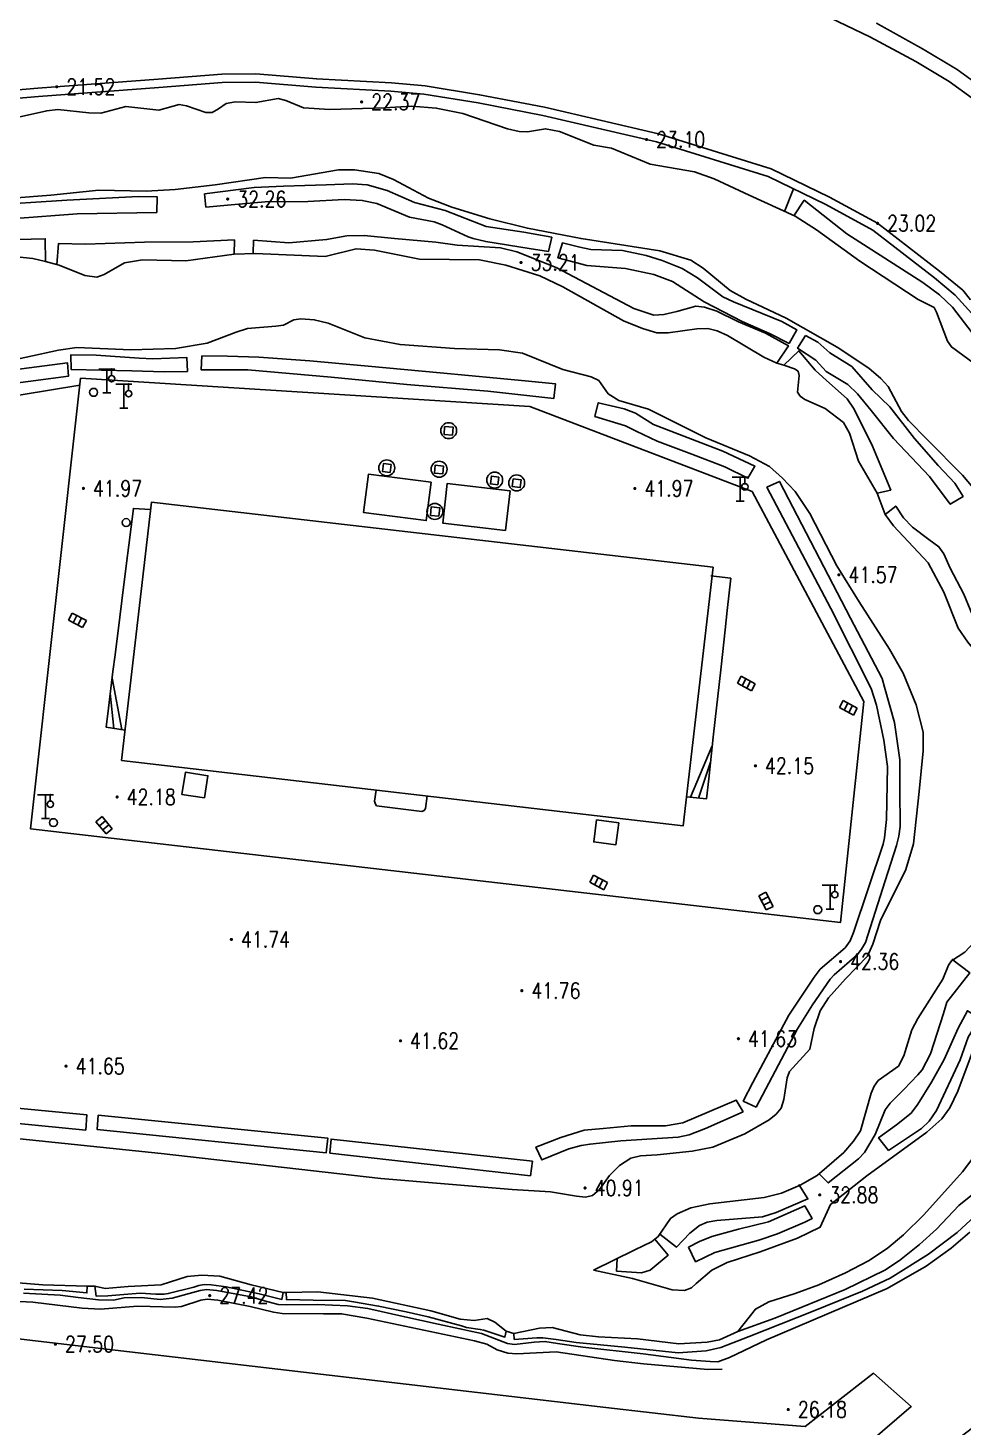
# Model space of a CAD drawing. Extents: x 404846 to 408477, y 3390929 to 3392894.
# Drawn here: x 406260.6 to 406319.4, y 3392261.2 to 3392349 of the extents above; entities that cross this region are included whole.
import ezdxf
from ezdxf.enums import TextEntityAlignment as Align

# ---------------------------------------------------------------- set-up
doc = ezdxf.new("R2010")
doc.units = 0
doc.header["$LTSCALE"] = 0.5
doc.header["$PDSIZE"] = 0.2
doc.layers.get('0').update_dxf_attribs({"linetype": 'CONTINUOUS'})
doc.layers.add('ASSIST', color=7, linetype='CONTINUOUS', plot=False)
for name, color, linetype in [('DLSS', 4, 'CONTINUOUS'), ('DMTZ', 3, 'CONTINUOUS'), ('FZTZ', 7, 'CONTINUOUS'), ('GCD', 1, 'CONTINUOUS'), ('GXYZ', 2, 'CONTINUOUS'), ('JMD', 6, 'CONTINUOUS'), ('SXSS', 5, 'CONTINUOUS'), ('ZBTZ', 3, 'CONTINUOUS')]:
    doc.layers.add(name, color=color, linetype=linetype)
doc.styles.add('HZ', font='rs.shx', dxfattribs={"width": 0.8, "bigfont": 'hztxt.shx'})
doc.linetypes.add('10411', pattern='A,2,[150,AAA.SHX,S=1,R=0,X=0,Y=1],2,[151,AAA.SHX,S=1,R=0,X=0,Y=3],1e-11', length=4)
doc.linetypes.add('10422', pattern='A,0.75,[150,AAA.SHX,S=0.5,R=0,X=0,Y=0.5],1.5,[177,AAA.SHX,S=1,R=0,X=0,Y=0.4],0.75', length=3)
doc.linetypes.add('1161', pattern='A,0,[149,AAA.SHX,S=0.15,R=0,X=0,Y=0],-1.6', length=1.6)
doc.linetypes.add('444', pattern='A,4.5,[145,AAA.SHX,S=1,R=0,X=0,Y=1],4.5,-0.5,[146,AAA.SHX,S=1,R=0,X=0,Y=0],-0.5', length=10)
doc.linetypes.add('732', pattern='A,9,-0.5,[162,AAA.SHX,S=1,R=0,X=0,Y=0],-0.5', length=10)

# ---------------------------------------------------------------- blocks, each defined once
blk = doc.blocks.new('gc063')
for p, q in [((-1, 3), (1, 3)), ((0, 0), (0, 3)), ((0.6, 3), (0.6, 2.2)), ((-0.5, 0), (0.5, 0))]:
    blk.add_line(p, q)
blk.add_circle((0.6, 1.8), 0.4)
blk.add_point((0.6, 3))
blk.add_point((0.6, 3))
blk = doc.blocks.new('GC200')
at = {"linetype": 'Continuous', "const_width": 0.2, "flags": 128}
blk.add_lwpolyline([(-0.1, 0, 1), (0.1, 0, 1)], format="xyb", close=True, dxfattribs=at)
blk = doc.blocks.new('gc170')
at = {"linetype": 'Continuous'}
blk.add_circle((0, 0), 0.5, dxfattribs=at)
blk = doc.blocks.new('gc188')
blk.add_circle((0, 0), 1)
blk = doc.blocks.new('gc041')
for p, q in [((-1, 0.5), (1, 0.5)), ((-1, -0.5), (-1, 0.5)), ((-0.33, 0.5), (-0.33, -0.5)), ((0.33, 0.5), (0.33, -0.5)), ((1, 0.5), (1, -0.5)), ((1, -0.5), (-1, -0.5))]:
    blk.add_line(p, q)

msp = doc.modelspace()

# ---------------------------------------------------------------- linework, layer by layer
at = {"layer": 'ASSIST', "linetype": 'Continuous', "flags": 128}
for points, elevation in [([(406266.738, 3392304.976), (406265.54, 3392305.158), (406265.689, 3392306.351), (406265.977, 3392308.64), (406266.11, 3392309.702), (406266.405, 3392312.056), (406266.533, 3392313.079), (406266.83, 3392315.444), (406266.971, 3392316.568), (406267.261, 3392318.884), (406268.341, 3392318.807)], 45.637), ([(406301.993, 3392300.787), (406303.239, 3392300.651), (406303.379, 3392301.919), (406303.666, 3392304.52), (406303.789, 3392305.634), (406304.031, 3392307.825), (406304.154, 3392308.936), (406304.41, 3392311.255), (406304.544, 3392312.466), (406304.769, 3392314.503), (406303.507, 3392314.645)], 45.633)]:
    msp.add_lwpolyline(points, dxfattribs=dict(at, elevation=elevation))
at = {"layer": 'DLSS', "linetype": 'Continuous', "const_width": 0.1, "elevation": 24.731, "flags": 128}
msp.add_lwpolyline([(406313.907, 3392349.329), (406316.833, 3392347.7), (406318.978, 3392346.418), (406321.919, 3392344.282)], dxfattribs=at)
at = {"layer": 'DMTZ', "linetype": '10411', "flags": 128}
for points, elevation in [([(406239.268, 3392338.084), (406241.404, 3392337.995), (406241.404, 3392337.995), (406244.455, 3392337.252), (406247.435, 3392337.196), (406249.7, 3392337.769), (406250.692, 3392337.848), (406253.265, 3392337.613), (406254.56, 3392337.711), (406257.47, 3392338.183), (406262.08, 3392338.532), (406265.082, 3392338.847), (406268.061, 3392338.782), (406269.89, 3392338.892), (406272.394, 3392339.189), (406275.561, 3392339.651), (406277.117, 3392339.59)], 31.334), ([(406277.117, 3392339.59), (406280.146, 3392340.131), (406281.147, 3392340.13), (406282.662, 3392339.894), (406283.587, 3392339.526), (406285.787, 3392338.337), (406287.262, 3392337.772), (406289.63, 3392337.041), (406291.999, 3392336.463), (406295.37, 3392335.808), (406300.306, 3392335.049), (406302.253, 3392334.457), (406303.027, 3392333.954), (406304.739, 3392332.556), (406305.722, 3392332.006), (406308.244, 3392330.826), (406311.437, 3392328.991), (406313.426, 3392327.676), (406314.197, 3392327.029), (406314.643, 3392326.525), (406315.478, 3392324.965), (406315.923, 3392324.399), (406317.126, 3392323.184)], 32.555), ([(406274.429, 3392330.177), (406276.201, 3392330.318), (406276.677, 3392330.369), (406277.323, 3392330.705), (406277.776, 3392330.766), (406278.617, 3392330.716), (406279.496, 3392330.493), (406281.782, 3392329.587), (406284, 3392329.163), (406287.414, 3392328.911), (406290.255, 3392328.83), (406291.695, 3392328.626), (406294.22, 3392327.588), (406296.003, 3392327.137), (406296.477, 3392326.911), (406297.072, 3392326.067), (406297.731, 3392325.655), (406299.603, 3392325.108), (406303.202, 3392323.3), (406305.937, 3392322.179), (406307.189, 3392321.512), (406308.023, 3392320.783), (406308.808, 3392319.946), (406309.731, 3392318.558), (406311.422, 3392315.289), (406312.827, 3392313.029), (406314.742, 3392310.046), (406315.6, 3392308.546), (406316.404, 3392306.554), (406316.845, 3392304.842), (406316.856, 3392303.676), (406316.59, 3392301.124), (406316.244, 3392297.832), (406315.751, 3392296.23)], 41.095), ([(406201.139, 3392325.854), (406201.645, 3392326.315), (406203.01, 3392326.933), (406204.147, 3392327.039), (406204.578, 3392327.37), (406205.492, 3392328.393), (406206.539, 3392329.248), (406207.49, 3392329.738), (406208.022, 3392329.774), (406208.634, 3392329.637), (406210.069, 3392329.007), (406212.009, 3392328.525), (406215.766, 3392327.97), (406217.97, 3392327.444), (406219.344, 3392326.862), (406219.819, 3392326.79), (406220.058, 3392326.868), (406220.31, 3392327.115), (406220.882, 3392327.787), (406221.67, 3392328.471), (406222.238, 3392328.878), (406222.491, 3392328.958), (406222.956, 3392328.827), (406225.487, 3392328.618), (406228.413, 3392328.11), (406232.588, 3392327.334), (406234.391, 3392326.818), (406236.368, 3392326.519), (406238.088, 3392326.041), (406238.908, 3392325.902), (406240.296, 3392325.891), (406241.215, 3392326.088), (406242.641, 3392326.542), (406243.918, 3392327.001), (406244.518, 3392327.117), (406246.485, 3392326.747), (406248.422, 3392326.657), (406249.602, 3392326.817), (406251.631, 3392327.233), (406254.086, 3392327.768), (406259.289, 3392328.104), (406262.565, 3392328.818), (406263.716, 3392328.981), (406267.087, 3392328.831), (406269.911, 3392328.912), (406271.883, 3392329.241), (406273.719, 3392329.929), (406274.429, 3392330.177)], 38.568), ([(406317.126, 3392323.184), (406319.323, 3392320.972), (406320.227, 3392319.894), (406321.232, 3392318.27), (406322.17, 3392316.516), (406323.141, 3392314.172), (406324.285, 3392310.933), (406325.637, 3392306.768), (406326.124, 3392305.593), (406326.022, 3392304.762), (406325.337, 3392302.718), (406325.311, 3392301.888), (406325.516, 3392299.593), (406325.368, 3392298.651), (406324.431, 3392297.197), (406323.823, 3392295.704), (406322.888, 3392292.229), (406322.129, 3392290.154), (406320.514, 3392286.296), (406319.032, 3392282.31), (406318.512, 3392281.273), (406318.023, 3392280.58), (406317.086, 3392279.756), (406313.312, 3392277.012), (406311.039, 3392275.212), (406310.381, 3392273.781), (406308.965, 3392273.089), (406306.605, 3392272.24), (406304.546, 3392271.576), (406303.571, 3392271.09), (406302.593, 3392270.257), (406302.299, 3392269.982), (406301.855, 3392269.823), (406301.087, 3392269.862), (406298.589, 3392270.573), (406296.143, 3392271.1)], 33.1), ([(406315.751, 3392296.23), (406314.166, 3392293.031), (406313.689, 3392291.535), (406313.342, 3392290.784), (406311.97, 3392289.365), (406310.896, 3392288.17), (406310.374, 3392287.36), (406310, 3392286.247), (406309.732, 3392284.95), (406308.452, 3392283.559), (406308.308, 3392283.165), (406308.094, 3392281.792), (406307.924, 3392281.249), (406307.624, 3392280.882), (406307.18, 3392280.516), (406305.658, 3392279.634), (406303.639, 3392278.805), (406302.347, 3392278.56), (406300.139, 3392278.333), (406299.106, 3392278.261), (406298.494, 3392278.126), (406297.789, 3392277.647), (406297.156, 3392277.029), (406296.532, 3392276.157), (406296.085, 3392275.779), (406295.642, 3392275.672), (406295.085, 3392275.724), (406293.44, 3392275.996), (406291.042, 3392276.159), (406282.787, 3392276.848), (406268.997, 3392278.405)], 41.204), ([(406268.997, 3392278.405), (406253.043, 3392280.054), (406219.354, 3392284.197)], 41.798)]:
    msp.add_lwpolyline(points, dxfattribs=dict(at, elevation=elevation))
at = {"layer": 'DMTZ', "linetype": '10422', "flags": 128}
for points, elevation in [([(406293.312, 3392334.998), (406292.101, 3392335.187), (406289.383, 3392335.626), (406288.588, 3392335.808), (406288.268, 3392335.925), (406286.649, 3392336.676), (406286.133, 3392336.863), (406284.601, 3392337.16), (406282.541, 3392338.016), (406281.629, 3392338.203), (406280.494, 3392338.27), (406278.206, 3392338.14), (406275.536, 3392338.117), (406273.398, 3392337.921), (406271.812, 3392337.787), (406271.731, 3392338.608), (406274.846, 3392339.006), (406276.679, 3392339.106), (406279.358, 3392339.187), (406281.009, 3392339.243), (406281.928, 3392339.172), (406283.185, 3392338.82), (406284.903, 3392338.069), (406286.827, 3392337.564), (406289.404, 3392336.571), (406291.763, 3392336.213), (406293.53, 3392335.895), (406293.312, 3392334.998)], 32.913), ([(406268.732, 3392337.447), (406263.73, 3392337.366), (406259.861, 3392337.073), (406257.963, 3392336.943), (406257.884, 3392337.888), (406263.087, 3392338.216), (406267.581, 3392338.458), (406268.743, 3392338.429), (406268.732, 3392337.447)], 31.865), ([(406308.441, 3392329.22), (406307.201, 3392329.862), (406305.482, 3392330.601), (406303.1, 3392331.845), (406301.112, 3392333.125), (406299.938, 3392333.56), (406298.147, 3392333.929), (406295.728, 3392334.126), (406293.916, 3392334.608), (406294.197, 3392335.541), (406295.294, 3392335.267), (406295.989, 3392335.115), (406297.963, 3392335.054), (406299.449, 3392334.739), (406300.461, 3392334.441), (406301.709, 3392333.925), (406302.686, 3392333.354), (406304.26, 3392332.15), (406304.945, 3392331.834), (406307.971, 3392330.6), (406308.916, 3392330.077), (406308.441, 3392329.22)], 33.532), ([(406309.449, 3392329.737), (406310.228, 3392329.301), (406310.985, 3392328.642), (406312.366, 3392327.779), (406313.653, 3392326.322), (406314.754, 3392325.255), (406316.311, 3392323.268), (406317.796, 3392321.566), (406318.836, 3392320.472), (406319.35, 3392319.632), (406318.55, 3392319.14), (406317.249, 3392320.893), (406314.985, 3392323.275), (406313.579, 3392325.016), (406312.72, 3392326.071), (406312.108, 3392326.663), (406310.757, 3392327.467), (406310.104, 3392328.19), (406308.961, 3392328.926), (406309.449, 3392329.737)], 33.532), ([(406270.648, 3392327.471), (406269.19, 3392327.455), (406267.152, 3392327.523), (406263.348, 3392327.598), (406263.332, 3392328.519), (406264.913, 3392328.497), (406267.618, 3392328.307), (406268.485, 3392328.255), (406270.603, 3392328.356), (406270.648, 3392327.471)], 42.122), ([(406271.55, 3392328.462), (406273.172, 3392328.438), (406275.14, 3392328.373), (406278.331, 3392328.148), (406282.004, 3392327.795), (406286.523, 3392327.379), (406291.867, 3392326.89), (406293.755, 3392326.704), (406293.663, 3392325.783), (406289.517, 3392326.241), (406284.424, 3392326.665), (406279.671, 3392327.108), (406274.436, 3392327.579), (406271.508, 3392327.576), (406271.55, 3392328.462)], 42.185), ([(406245.824, 3392325.81), (406252.418, 3392326.641), (406257.814, 3392327.326), (406263.11, 3392328.021), (406263.188, 3392327.186), (406256.983, 3392326.363), (406251.956, 3392325.701), (406245.931, 3392324.949), (406245.824, 3392325.81)], 42.441), ([(406296.233, 3392324.653), (406298.155, 3392324.07), (406298.823, 3392323.736), (406300.148, 3392323.105), (406302.328, 3392322.288), (406304.389, 3392321.497), (406305.846, 3392320.778), (406306.285, 3392321.524), (406304.263, 3392322.463), (406299.916, 3392324.141), (406298.795, 3392324.866), (406298.072, 3392325.138), (406296.441, 3392325.51), (406296.233, 3392324.653)], 42.109), ([(406306.359, 3392281.317), (406308.95, 3392286.231), (406309.896, 3392287.734), (406310.998, 3392289.355), (406311.251, 3392289.611), (406312.693, 3392290.874), (406312.965, 3392291.229), (406313.221, 3392291.653), (406314.454, 3392295.525), (406315.183, 3392297.724), (406315.324, 3392298.316), (406315.394, 3392298.932), (406315.383, 3392301.267), (406315.385, 3392303.116), (406315.045, 3392305.442), (406314.424, 3392307.665), (406314.263, 3392308.213), (406312.283, 3392312.002), (406307.823, 3392320.58), (406307.036, 3392320.211), (406311.053, 3392312.6), (406313.583, 3392307.578), (406313.921, 3392306.53), (406314.385, 3392304.346), (406314.613, 3392302.682), (406314.541, 3392299.371), (406314.412, 3392298.215), (406314.333, 3392297.811), (406312.481, 3392292.279), (406312.273, 3392291.761), (406311.947, 3392291.32), (406310.387, 3392289.978), (406310.011, 3392289.462), (406308.416, 3392287.089), (406306.153, 3392282.863), (406305.554, 3392281.703), (406306.359, 3392281.317)], 42.366), ([(406264.268, 3392279.872), (406259.813, 3392280.319), (406251.4, 3392281.313), (406241.98, 3392282.472), (406242.035, 3392283.337), (406253.21, 3392282.036), (406259.747, 3392281.283), (406264.344, 3392280.835), (406264.268, 3392279.872)], 42.094), ([(406305.543, 3392281.031), (406303.187, 3392279.972), (406302.161, 3392279.589), (406301.471, 3392279.435), (406297.858, 3392279.214), (406295.932, 3392279.004), (406295.378, 3392278.91), (406294.592, 3392278.709), (406292.91, 3392278.002), (406292.53, 3392278.804), (406294.092, 3392279.42), (406295.564, 3392279.881), (406296.76, 3392279.976), (406298.514, 3392280.137), (406300.677, 3392280.152), (406301.756, 3392280.336), (406305.11, 3392281.763), (406305.543, 3392281.031)], 42.157), ([(406265.045, 3392280.823), (406279.475, 3392279.367), (406279.367, 3392278.458), (406264.977, 3392279.924), (406265.045, 3392280.823)], 42.179), ([(406292.195, 3392277.011), (406279.601, 3392278.436), (406279.669, 3392279.315), (406292.317, 3392277.928), (406292.195, 3392277.011)], 42.146), ([(406302.105, 3392272.524), (406302.793, 3392272.896), (406303.578, 3392273.207), (406305.256, 3392273.665), (406307.139, 3392274.128), (406309.412, 3392275.119), (406309.869, 3392274.331), (406309.415, 3392274.101), (406307.71, 3392273.376), (406306.527, 3392272.962), (406303.776, 3392272.199), (406302.555, 3392271.623), (406302.105, 3392272.524)], 33.566)]:
    msp.add_lwpolyline(points, close=True, dxfattribs=dict(at, elevation=elevation))
for points, elevation in [([(406308.715, 3392338.926), (406308.137, 3392337.517)], 23.203), ([(406308.731, 3392337.244), (406309.38, 3392338.213), (406312.061, 3392336.116), (406316.835, 3392333.05), (406317.87, 3392332.274), (406318.679, 3392331.513), (406320.395, 3392329.271), (406322.499, 3392327.369), (406321.78, 3392326.689)], 23.717), ([(406274.775, 3392334.872), (406274.802, 3392335.706), (406277.009, 3392335.537), (406279.392, 3392335.748), (406280.668, 3392335.992), (406281.742, 3392336.002), (406283.656, 3392335.82), (406286.242, 3392335.583), (406287.594, 3392335.394), (406290.318, 3392335.222), (406291.329, 3392334.985), (406293.797, 3392333.987), (406298.69, 3392331.42), (406299.927, 3392330.997), (406300.565, 3392331.04), (406301.38, 3392331.234), (406302.582, 3392331.56), (406303.117, 3392331.514), (406303.888, 3392331.26), (406305.261, 3392330.58), (406306.949, 3392329.868), (406308.391, 3392329.077), (406307.663, 3392327.984)], 33.302), ([(406257.044, 3392335.749), (406258.177, 3392335.725), (406259.068, 3392335.725), (406261.718, 3392335.804), (406261.734, 3392334.377)], 32.099), ([(406262.458, 3392334.173), (406262.565, 3392335.506), (406264.247, 3392335.461), (406267.961, 3392335.592), (406271.002, 3392335.602), (406273.598, 3392335.723), (406273.594, 3392334.834)], 32.52), ([(406308.095, 3392327.861), (406309.035, 3392328.771), (406310.064, 3392327.554), (406310.769, 3392326.916), (406312.066, 3392325.757), (406312.509, 3392325.105), (406313.665, 3392322.777), (406314.808, 3392320.031), (406313.949, 3392319.836)], 33.673), ([(406314.458, 3392318.505), (406315.123, 3392319.031), (406315.608, 3392318.294), (406316.184, 3392317.713), (406317.193, 3392316.936), (406317.841, 3392316.479), (406318.138, 3392316.03), (406318.535, 3392315.137), (406319.41, 3392313.505), (406320.191, 3392311.584), (406321.692, 3392309.645), (406322.545, 3392308.484), (406323.262, 3392306.99), (406322.017, 3392306.578)], 34.568), ([(406322.902, 3392299.526), (406324.306, 3392299.346), (406323.859, 3392297.838), (406323.496, 3392296.723), (406323.241, 3392295.137), (406322.849, 3392293.263), (406322.678, 3392292.782), (406322.343, 3392292.152), (406322.014, 3392291.142), (406321.329, 3392288.726), (406321.133, 3392288.166), (406320.439, 3392286.971), (406319.68, 3392285.709), (406319.171, 3392284.279), (406317.691, 3392281.117), (406317.22, 3392280.428), (406316.751, 3392279.971), (406314.675, 3392278.598)], 33.69), ([(406318.644, 3392290.605), (406319.769, 3392289.747), (406318.341, 3392287.897), (406318.129, 3392287.199), (406317.306, 3392284.672), (406316.79, 3392283.666), (406316.509, 3392283.337), (406315.642, 3392282.415), (406314.784, 3392281.563), (406314.459, 3392281.146), (406313.824, 3392279.597), (406313.155, 3392278.479), (406312.778, 3392278.079), (406310.887, 3392276.559), (406310.323, 3392277.137)], 33.877), ([(406314.675, 3392278.598), (406314.052, 3392279.397), (406315.177, 3392280.213), (406316.093, 3392280.935), (406316.522, 3392281.507), (406317.374, 3392282.879), (406318.161, 3392284.304), (406319.041, 3392286.263), (406319.626, 3392287.365), (406320.392, 3392286.893)], 33.623), ([(406323.789, 3392283.264), (406324.646, 3392282.724), (406322.104, 3392278.749), (406320.799, 3392276.727), (406320.046, 3392275.926), (406319.085, 3392275.147), (406317.681, 3392273.668), (406316.624, 3392272.703), (406315.364, 3392271.702), (406314.431, 3392271.1), (406311.941, 3392269.869), (406307.532, 3392268.078), (406305.219, 3392267.249)], 26.517), ([(406309.049, 3392276.47), (406309.611, 3392275.561), (406307.617, 3392274.702), (406306.756, 3392274.428), (406303.901, 3392274.214), (406303.286, 3392274.094), (406302.801, 3392273.897), (406302.192, 3392273.402), (406301.369, 3392272.534), (406300.318, 3392273.349)], 33.682), ([(406299.999, 3392273.037), (406300.843, 3392272.033), (406299.705, 3392271.083), (406299.16, 3392270.926), (406297.593, 3392271.028), (406297.644, 3392271.831)], 33.938), ([(406302.739, 3392261.815), (406309.444, 3392261.275), (406313.732, 3392264.627), (406316.097, 3392262.538), (406309.94, 3392257.251), (406306.126, 3392257.758)], 26.968)]:
    msp.add_lwpolyline(points, dxfattribs=dict(at, elevation=elevation))
at = {"layer": 'FZTZ', "linetype": 'Continuous', "flags": 128}
for points, elevation in [([(406287.291, 3392323.481), (406287.327, 3392323.982), (406286.8, 3392324.02), (406286.764, 3392323.519), (406287.291, 3392323.481)], 42.107), ([(406283.374, 3392321.136), (406283.438, 3392321.627), (406282.96, 3392321.689), (406282.896, 3392321.198), (406283.374, 3392321.136)], 42.117), ([(406286.677, 3392321.047), (406286.725, 3392321.539), (406286.203, 3392321.59), (406286.155, 3392321.098), (406286.677, 3392321.047)], 42.174), ([(406285.962, 3392320.518), (406282.021, 3392321.036), (406281.705, 3392318.634), (406285.646, 3392318.116), (406285.962, 3392320.518)], 42.696), ([(406290.906, 3392319.992), (406286.965, 3392320.447), (406286.678, 3392317.96), (406290.618, 3392317.505), (406290.906, 3392319.992)], 42.76), ([(406290.198, 3392320.851), (406289.734, 3392320.91), (406289.673, 3392320.422), (406290.136, 3392320.363), (406290.198, 3392320.851)], 42.181), ([(406291.102, 3392320.737), (406291.607, 3392320.674), (406291.545, 3392320.186), (406291.041, 3392320.25), (406291.102, 3392320.737)], 42.181), ([(406286.43, 3392318.387), (406286.49, 3392318.926), (406285.963, 3392318.985), (406285.903, 3392318.446), (406286.43, 3392318.387)], 42.191), ([(406271.725, 3392300.722), (406271.939, 3392302.11), (406270.519, 3392302.329), (406270.304, 3392300.942), (406271.725, 3392300.722)], 42.807), ([(406297.731, 3392299.157), (406296.346, 3392299.337), (406296.167, 3392297.962), (406297.552, 3392297.782), (406297.731, 3392299.157)], 42.935)]:
    msp.add_lwpolyline(points, close=True, dxfattribs=dict(at, elevation=elevation))
at = {"layer": 'GXYZ', "linetype": '732', "elevation": 42.86, "flags": 128}
msp.add_lwpolyline([(406285.7, 3392300.841), (406285.605, 3392300.057), (406285.505, 3392299.925), (406285.369, 3392299.864), (406282.523, 3392300.231), (406282.45, 3392300.327), (406282.407, 3392300.518), (406282.505, 3392301.212)], dxfattribs=at)
at = {"layer": 'JMD', "linetype": 'Continuous'}
for p, q in [((406265.689, 3392306.351), (406265.977, 3392308.64)), ((406266.529, 3392305.008), (406265.927, 3392308.24)), ((406266.034, 3392305.083), (406265.808, 3392307.296)), ((406265.54, 3392305.158), (406265.689, 3392306.351)), ((406266.738, 3392304.976), (406265.54, 3392305.158)), ((406303.379, 3392301.919), (406303.666, 3392304.52)), ((406302.245, 3392300.76), (406303.608, 3392303.994)), ((406302.742, 3392300.705), (406303.493, 3392302.957)), ((406303.239, 3392300.651), (406303.379, 3392301.919)), ((406301.993, 3392300.787), (406303.239, 3392300.651))]:
    msp.add_line(p, q, dxfattribs=at)
at = {"layer": 'JMD', "linetype": '444', "elevation": 44.54, "flags": 128}
msp.add_lwpolyline([(406263.941, 3392327.062), (406292.14, 3392325.281), (406306.107, 3392319.947), (406313.13, 3392306.761), (406311.667, 3392292.912), (406260.807, 3392298.773), (406263.941, 3392327.062)], close=True, dxfattribs=at)
at = {"layer": 'JMD', "linetype": 'Continuous', "elevation": 49.149, "flags": 128}
msp.add_lwpolyline([(406303.662, 3392315.185), (406268.396, 3392319.274), (406266.516, 3392303.066), (406301.783, 3392298.977), (406303.662, 3392315.185)], close=True, dxfattribs=at)
at = {"layer": 'SXSS', "linetype": 'Continuous', "flags": 128}
for points, elevation in [([(406278.768, 3392345.824), (406274.94, 3392346.149), (406272.806, 3392346.133), (406268.816, 3392345.819), (406261.258, 3392345.245), (406254.123, 3392344.648), (406252.204, 3392344.471), (406250.271, 3392344.43), (406241.737, 3392344.358), (406237.203, 3392344.364)], 21.301), ([(406317.875, 3392333.76), (406313.981, 3392336.769), (406310.97, 3392338.409), (406307.311, 3392340.194), (406300.23, 3392342.387), (406293.066, 3392344.047), (406288.993, 3392344.836), (406285.568, 3392345.394), (406283.468, 3392345.581), (406278.75, 3392345.825)], 22.692), ([(406278.723, 3392345.302), (406274.92, 3392345.625), (406272.829, 3392345.61), (406268.856, 3392345.297), (406261.299, 3392344.723), (406254.169, 3392344.126), (406252.234, 3392343.948), (406250.279, 3392343.906), (406241.739, 3392343.834), (406238.979, 3392343.837), (406238.982, 3392343.235), (406238.606, 3392343.239), (406238.598, 3392343.838), (406237.202, 3392343.84)], 21.119), ([(406317.555, 3392333.345), (406313.694, 3392336.33), (406310.73, 3392337.944), (406307.118, 3392339.706), (406300.093, 3392341.881), (406292.957, 3392343.535), (406288.901, 3392344.32), (406285.502, 3392344.874), (406283.432, 3392345.059), (406278.723, 3392345.302)], 22.692), ([(406319.829, 3392331.966), (406319.338, 3392332.563), (406317.875, 3392333.76)], 25.178), ([(406317.555, 3392333.345), (406318.853, 3392332.267), (406320.943, 3392329.961)], 25.181), ([(406320.095, 3392274.487), (406318.986, 3392273.449), (406317.175, 3392272.098), (406314.773, 3392270.587), (406313.039, 3392269.766), (406309.945, 3392268.526), (406305.917, 3392266.93), (406304.136, 3392266.232), (406303.226, 3392266.036), (406301.458, 3392265.894)], 25.181), ([(406304.693, 3392265.619), (406307.017, 3392266.722), (406311.78, 3392268.739), (406314.589, 3392269.947), (406317.041, 3392271.333), (406318.598, 3392272.473), (406319.771, 3392273.476)], 25.178), ([(406301.458, 3392265.894), (406298.124, 3392266.249), (406295.054, 3392266.547), (406293.8, 3392266.741), (406292.967, 3392266.837), (406292.583, 3392266.84), (406291.174, 3392266.749), (406291.153, 3392267.108), (406290.663, 3392267.255), (406290.584, 3392266.894), (406289.256, 3392267.322), (406289.038, 3392267.374), (406288.172, 3392267.489), (406287.858, 3392267.605), (406285.762, 3392268.16), (406284.376, 3392268.473), (406282.648, 3392268.835), (406281.084, 3392269.104), (406280.566, 3392269.177), (406278.544, 3392269.198), (406276.863, 3392269.245), (406276.843, 3392269.686), (406276.672, 3392269.699), (406276.585, 3392269.258), (406275.158, 3392269.61), (406273.075, 3392270.036), (406272.132, 3392270.176), (406271.711, 3392270.184), (406271.368, 3392270.118), (406271.051, 3392270.034), (406269.447, 3392269.617), (406269.198, 3392269.587), (406268.658, 3392269.583), (406267.683, 3392269.642), (406266.658, 3392269.567), (406265.662, 3392269.474), (406264.916, 3392269.469), (406264.838, 3392270.094), (406264.359, 3392270.096), (406264.342, 3392269.668), (406262.776, 3392269.815), (406260.393, 3392269.905)], 27.446), ([(406260.358, 3392269.64), (406262.652, 3392269.523), (406263.793, 3392269.383), (406265.07, 3392269.237), (406266.008, 3392269.208), (406266.688, 3392269.354), (406267.764, 3392269.383), (406268.947, 3392269.249), (406269.701, 3392269.335), (406271.454, 3392269.818), (406271.853, 3392269.886), (406272.503, 3392269.811), (406274.646, 3392269.41), (406275.482, 3392269.164), (406276.355, 3392268.943), (406276.842, 3392268.909), (406278.808, 3392268.936), (406280.703, 3392268.848), (406281.98, 3392268.676), (406284.297, 3392268.156), (406286.397, 3392267.705), (406287.761, 3392267.413), (406288.522, 3392267.238), (406289.107, 3392267.118), (406290.739, 3392266.49), (406291.183, 3392266.424), (406292.422, 3392266.582), (406293.094, 3392266.621), (406293.896, 3392266.479), (406295.478, 3392266.269), (406299.258, 3392265.84), (406302.3, 3392265.451), (406303.476, 3392265.355), (406303.958, 3392265.336), (406304.693, 3392265.619)], 27.299)]:
    msp.add_lwpolyline(points, dxfattribs=dict(at, elevation=elevation))
at = {"layer": 'ZBTZ', "linetype": '1161', "flags": 128}
for points, elevation in [([(406278.288, 3392355.7), (406283.213, 3392356.088), (406285.498, 3392356.139), (406287.856, 3392356.107), (406291.501, 3392355.784), (406293.701, 3392355.497), (406296.081, 3392354.995), (406298.988, 3392354.255), (406302.805, 3392353.067), (406307.431, 3392351.258), (406310.522, 3392349.885), (406313.494, 3392348.464), (406316.385, 3392346.924), (406318.484, 3392345.669), (406321.371, 3392343.572), (406324.547, 3392340.963), (406326.859, 3392338.731), (406328.705, 3392336.832), (406331.065, 3392333.797), (406333.058, 3392330.986), (406335.268, 3392327.316), (406337.08, 3392323.569), (406338.546, 3392319.782), (406339.814, 3392315.66), (406340.461, 3392312.772), (406341.114, 3392308.073), (406341.406, 3392304.302), (406341.375, 3392301.001), (406341.014, 3392296.62), (406340.444, 3392293.104), (406339.512, 3392289.447), (406338.403, 3392285.854), (406336.598, 3392281.519), (406335.443, 3392279.11), (406334.288, 3392276.931), (406333.081, 3392275.025), (406331.311, 3392272.514), (406329.221, 3392269.922), (406326.735, 3392267.158), (406322.956, 3392263.63), (406320.904, 3392261.934), (406318.629, 3392260.194), (406316.423, 3392258.735), (406313.98, 3392257.281), (406311.859, 3392256.217), (406308.353, 3392254.634), (406306.567, 3392254.061), (406305.608, 3392254.211), (406304.268, 3392254.51)], 24.204), ([(406238.982, 3392343.235), (406242.157, 3392342.792), (406244.662, 3392342.783), (406246.956, 3392343.003), (406248.587, 3392343.332), (406249.587, 3392343.364), (406253.021, 3392343.137), (406256.33, 3392343.651), (406257.583, 3392343.668), (406258.989, 3392343.336), (406259.855, 3392343.38), (406261.815, 3392343.826), (406262.51, 3392343.915), (406264.469, 3392343.693), (406265.203, 3392343.688), (406266.785, 3392344.099), (406268.845, 3392343.868), (406270.123, 3392344.228), (406270.582, 3392344.146), (406271.803, 3392343.713), (406272.211, 3392343.717), (406272.594, 3392343.948), (406273.088, 3392344.28), (406273.663, 3392344.385), (406274.953, 3392344.343), (406276.353, 3392344.589), (406276.82, 3392344.476), (406277.941, 3392344.02), (406279.6, 3392343.915)], 21.769), ([(406279.6, 3392343.915), (406283.025, 3392344.004), (406284.742, 3392344.119), (406286.274, 3392343.995), (406287.95, 3392343.665), (406290.738, 3392342.698), (406291.489, 3392342.526), (406292.001, 3392342.504), (406293.129, 3392342.697), (406294.022, 3392342.533), (406296.163, 3392341.677), (406297.283, 3392341.472), (406299.707, 3392340.47), (406302.481, 3392339.996), (406303.717, 3392339.55), (406305.919, 3392338.536), (406308.814, 3392337.206), (406310.14, 3392336.369), (406312.872, 3392334.386), (406316.527, 3392331.988), (406317.541, 3392331.479)], 22.937), ([(406274.899, 3392334.876), (406279.293, 3392334.677), (406281.241, 3392335.172), (406282.387, 3392335.092), (406285.224, 3392334.511), (406288.982, 3392334.472), (406290.642, 3392334.139), (406292.769, 3392333.466), (406294.231, 3392332.775), (406298.029, 3392330.659), (406299.221, 3392330.163), (406300.132, 3392329.905), (406300.831, 3392329.9), (406302.635, 3392330.152), (406303.332, 3392330.167), (406303.915, 3392330.019), (406304.553, 3392329.734), (406306.847, 3392328.369), (406307.663, 3392327.984), (406308.095, 3392327.861), (406308.769, 3392327.645), (406309.005, 3392327.489), (406309.065, 3392327.228), (406308.967, 3392326.165), (406309.127, 3392325.927), (406309.427, 3392325.72), (406310.703, 3392325.147), (406311.835, 3392324.28), (406312.215, 3392323.593), (406312.786, 3392321.836), (406313.949, 3392319.836)], 33.456), ([(406274.899, 3392334.876), (406273.594, 3392334.834), (406270.553, 3392334.422), (406267.828, 3392334.471), (406266.709, 3392334.291), (406265.424, 3392333.564), (406264.972, 3392333.393), (406264.208, 3392333.494), (406262.587, 3392334.136), (406261.734, 3392334.377), (406260.937, 3392334.552), (406259.94, 3392334.675), (406259.223, 3392334.602), (406257.253, 3392334.195), (406256.461, 3392334.212), (406255.289, 3392334.753), (406254.726, 3392334.882), (406253.887, 3392334.923), (406253.235, 3392334.859), (406252.711, 3392334.709), (406251.427, 3392333.832), (406250.71, 3392333.764), (406249.068, 3392334.004), (406247.299, 3392333.973), (406245.822, 3392333.687), (406245.268, 3392333.416), (406244.487, 3392332.864), (406244.042, 3392332.645), (406243.046, 3392332.796), (406241.735, 3392332.99), (406240.849, 3392333.032), (406240.237, 3392332.967), (406239.804, 3392332.776), (406239.539, 3392332.394), (406239.027, 3392331.329), (406238.829, 3392331.096), (406238.405, 3392330.893), (406237.736, 3392330.715), (406236.942, 3392330.665), (406236.361, 3392330.745), (406235.539, 3392331.258), (406234.758, 3392331.562), (406233.779, 3392331.797), (406232.908, 3392331.79), (406231.046, 3392331.496), (406229.903, 3392331.089), (406229.681, 3392331.089), (406229.217, 3392331.248), (406228.308, 3392331.773), (406226.774, 3392331.975), (406224.232, 3392332.497), (406223.084, 3392332.598), (406221.199, 3392332.24), (406219.974, 3392332.222), (406218.778, 3392332.367), (406217.031, 3392333.025), (406214.226, 3392333.899), (406213.11, 3392334.108), (406212.301, 3392334.151), (406210.927, 3392333.886), (406210.446, 3392333.635), (406210.382, 3392333.379), (406210.555, 3392332.641), (406210.552, 3392332.334), (406210.298, 3392331.988), (406210.029, 3392331.939), (406209.164, 3392332.258), (406207.837, 3392332.521), (406206.796, 3392332.573), (406205.729, 3392332.286), (406205.129, 3392333.649), (406204.575, 3392333.577), (406203.796, 3392332.654), (406203.491, 3392332.064), (406203.456, 3392330.12), (406203.395, 3392329.859), (406203.271, 3392329.704), (406202.136, 3392329.643), (406201.464, 3392329.246), (406201.308, 3392329.117), (406200.941, 3392327.03), (406200.853, 3392326.75), (406201.139, 3392325.854)], 31.947), ([(406317.541, 3392331.479), (406317.688, 3392331.196), (406318.375, 3392329.366), (406318.617, 3392329.011), (406321.78, 3392326.689), (406322.218, 3392326.312), (406322.589, 3392325.862), (406322.784, 3392325.468), (406323.406, 3392323.536), (406324.545, 3392322.257), (406325.012, 3392321.429), (406326.206, 3392318.513), (406327.835, 3392316.361), (406328.259, 3392315.662), (406328.411, 3392315.272), (406328.732, 3392313.817), (406328.976, 3392310.907), (406329.735, 3392304.568), (406329.978, 3392302.151), (406330.051, 3392300.28), (406329.949, 3392298.704), (406329.699, 3392297.675), (406329.415, 3392296.802), (406329.766, 3392295.946), (406329.844, 3392295.473), (406329.811, 3392295.024), (406329.662, 3392294.541), (406328.634, 3392292.502), (406327.82, 3392290.041), (406327.268, 3392288.946), (406326.082, 3392287.773), (406325.601, 3392286.961), (406324.688, 3392284.581), (406324.281, 3392283.828), (406323.789, 3392283.264), (406321.651, 3392280.354), (406319.315, 3392277.267), (406316.895, 3392274.559), (406315.613, 3392273.313), (406314.586, 3392272.446), (406313.417, 3392271.685), (406311.971, 3392270.922), (406310.292, 3392270.168), (406308.809, 3392269.617), (406307.151, 3392269.096), (406306.317, 3392268.652), (406305.219, 3392267.249), (406304.057, 3392266.72), (406303.276, 3392266.567), (406301.515, 3392266.466)], 25.497), ([(406263.892, 3392326.619), (406252.938, 3392324.811), (406245.223, 3392323.69), (406245.095, 3392320.113), (406236.689, 3392320.345)], 41.916), ([(406313.949, 3392319.836), (406314.458, 3392318.505), (406314.989, 3392317.787), (406317.161, 3392315.465), (406318.135, 3392313.634), (406319.042, 3392311.361), (406319.643, 3392310.481), (406321.089, 3392308.743), (406321.726, 3392307.733), (406322.04, 3392306.486), (406321.993, 3392305.432), (406321.508, 3392301.578), (406321.461, 3392300.049), (406321.584, 3392299.109), (406321.596, 3392297.612), (406321.373, 3392295.457), (406321.046, 3392293.992), (406320.612, 3392292.745), (406320.045, 3392291.659), (406319.471, 3392291.034), (406318.631, 3392290.496), (406318.446, 3392290.222), (406318.091, 3392289.346), (406316.504, 3392286.885), (406316.131, 3392286.164), (406315.64, 3392284.544), (406315.298, 3392283.887), (406314.024, 3392282.989), (406313.774, 3392282.643), (406313.579, 3392282.189), (406312.907, 3392279.84), (406312.473, 3392279.173), (406311.857, 3392278.472), (406310.193, 3392277.025), (406309.122, 3392276.419), (406307.961, 3392275.918), (406306.868, 3392275.651), (406303.453, 3392275.261), (406302.25, 3392274.999), (406301.407, 3392274.628), (406300.978, 3392274.339), (406300.218, 3392273.198), (406299.783, 3392272.877), (406298.741, 3392272.364), (406296.143, 3392271.1)], 33.986), ([(406193.275, 3392275.265), (406223.813, 3392271.409), (406247.806, 3392268.244), (406260.559, 3392266.71), (406296.912, 3392262.47), (406302.739, 3392261.815)], 27.539), ([(406264.359, 3392270.096), (406261.576, 3392270.18), (406258.449, 3392270.419), (406256.322, 3392270.742), (406254.394, 3392271.161), (406251.21, 3392272.193), (406250.084, 3392272.437), (406247.007, 3392272.623), (406244.673, 3392272.738)], 27.918), ([(406276.672, 3392269.699), (406274.66, 3392270.173), (406272.678, 3392270.707), (406271.565, 3392270.778), (406270.633, 3392270.703), (406269.001, 3392270.176), (406266.927, 3392270.069), (406265.485, 3392269.948), (406264.838, 3392270.094)], 27.632), ([(406304.224, 3392264.881), (406303.33, 3392264.866), (406299.293, 3392265.214), (406297.465, 3392265.418), (406293.808, 3392265.969), (406291.332, 3392265.851), (406290.763, 3392265.877), (406290.099, 3392266.087), (406289.454, 3392266.445), (406288.686, 3392266.65), (406281.913, 3392268.088), (406280.326, 3392268.359), (406279.2, 3392268.344), (406276.609, 3392268.371), (406276.051, 3392268.458), (406274.593, 3392268.805), (406272.557, 3392269.207), (406271.889, 3392269.265), (406271.487, 3392269.2), (406270.275, 3392268.817), (406269.881, 3392268.775), (406267.509, 3392268.824), (406265.196, 3392268.65), (406264.032, 3392268.714), (406260.935, 3392269.084), (406258.363, 3392269.198), (406255.79, 3392269.62), (406253.873, 3392269.932)], 27.189), ([(406290.663, 3392267.255), (406289.948, 3392267.836), (406289.475, 3392268.048), (406288.665, 3392267.94), (406287.768, 3392268.02), (406285.925, 3392268.537), (406282.269, 3392269.331), (406278.838, 3392269.732), (406276.843, 3392269.686)], 27.306), ([(406301.515, 3392266.466), (406298.918, 3392266.786), (406296.455, 3392266.902), (406295.315, 3392267.038), (406293.547, 3392267.493), (406292.758, 3392267.452), (406291.153, 3392267.108)], 26.911)]:
    msp.add_lwpolyline(points, dxfattribs=dict(at, elevation=elevation))

# ---------------------------------------------------------------- block references
at = {"layer": 'DLSS', "linetype": 'Continuous', "xscale": 0.5, "yscale": 0.5}
for p in [(406265.591, 3392326.122, 42.045), (406266.66, 3392325.177, 42.045), (406305.354, 3392319.333, 42.203), (406261.742, 3392299.421, 42.063), (406310.998, 3392293.746, 41.938)]:
    msp.add_blockref('gc063', p, dxfattribs=at)
at = {"layer": 'GCD', "linetype": 'Continuous'}
ref = msp.add_blockref('GC200', (406262.444, 3392345.335, 21.521), dxfattribs=dict(at, xscale=0.5, yscale=0.5, zscale=0.5))
ref.add_attrib('height', '21.52', dxfattribs={"linetype": 'Continuous', "height": 1, "style": 'HZ', "width": 0.8}).set_placement((406263.044, 3392345.335, 21.521), align=Align.MIDDLE_LEFT)
ref = msp.add_blockref('GC200', (406281.588, 3392344.384, 22.371), dxfattribs=dict(at, xscale=0.5, yscale=0.5, zscale=0.5))
ref.add_attrib('height', '22.37', dxfattribs={"linetype": 'Continuous', "height": 1, "style": 'HZ', "width": 0.8}).set_placement((406282.188, 3392344.384, 22.371), align=Align.MIDDLE_LEFT)
ref = msp.add_blockref('GC200', (406299.479, 3392342.023, 23.1), dxfattribs=dict(at, xscale=0.5, yscale=0.5, zscale=0.5))
ref.add_attrib('height', '23.10', dxfattribs={"linetype": 'Continuous', "height": 1, "style": 'HZ', "width": 0.8}).set_placement((406300.079, 3392342.023, 23.1), align=Align.MIDDLE_LEFT)
ref = msp.add_blockref('GC200', (406273.178, 3392338.29, 32.264), dxfattribs=dict(at, xscale=0.5, yscale=0.5, zscale=0.5))
ref.add_attrib('height', '32.26', dxfattribs={"linetype": 'Continuous', "height": 1, "style": 'HZ', "width": 0.8}).set_placement((406273.778, 3392338.29, 32.264), align=Align.MIDDLE_LEFT)
ref = msp.add_blockref('GC200', (406313.981, 3392336.769, 23.018), dxfattribs=dict(at, xscale=0.5, yscale=0.5, zscale=0.5))
ref.add_attrib('height', '23.02', dxfattribs={"linetype": 'Continuous', "height": 1, "style": 'HZ', "width": 0.8}).set_placement((406314.581, 3392336.769, 23.018), align=Align.MIDDLE_LEFT)
ref = msp.add_blockref('GC200', (406291.598, 3392334.308, 33.213), dxfattribs=dict(at, xscale=0.5, yscale=0.5, zscale=0.5))
ref.add_attrib('height', '33.21', dxfattribs={"linetype": 'Continuous', "height": 1, "style": 'HZ', "width": 0.8}).set_placement((406292.198, 3392334.308, 33.213), align=Align.MIDDLE_LEFT)
ref = msp.add_blockref('GC200', (406264.121, 3392320.138, 41.972), dxfattribs=dict(at, xscale=0.5, yscale=0.5, zscale=0.5))
ref.add_attrib('height', '41.97', dxfattribs={"linetype": 'Continuous', "height": 1, "style": 'HZ', "width": 0.8}).set_placement((406264.721, 3392320.138, 41.972), align=Align.MIDDLE_LEFT)
ref = msp.add_blockref('GC200', (406298.743, 3392320.13, 41.965), dxfattribs=dict(at, xscale=0.5, yscale=0.5, zscale=0.5))
ref.add_attrib('height', '41.97', dxfattribs={"linetype": 'Continuous', "height": 1, "style": 'HZ', "width": 0.8}).set_placement((406299.343, 3392320.13, 41.965), align=Align.MIDDLE_LEFT)
ref = msp.add_blockref('GC200', (406311.558, 3392314.715, 41.574), dxfattribs=dict(at, xscale=0.5, yscale=0.5, zscale=0.5))
ref.add_attrib('height', '41.57', dxfattribs={"linetype": 'Continuous', "height": 1, "style": 'HZ', "width": 0.8}).set_placement((406312.158, 3392314.715, 41.574), align=Align.MIDDLE_LEFT)
ref = msp.add_blockref('GC200', (406306.313, 3392302.731, 42.152), dxfattribs=dict(at, xscale=0.5, yscale=0.5, zscale=0.5))
ref.add_attrib('height', '42.15', dxfattribs={"linetype": 'Continuous', "height": 1, "style": 'HZ', "width": 0.8}).set_placement((406306.913, 3392302.731, 42.152), align=Align.MIDDLE_LEFT)
ref = msp.add_blockref('GC200', (406266.235, 3392300.777, 42.175), dxfattribs=dict(at, xscale=0.5, yscale=0.5, zscale=0.5))
ref.add_attrib('height', '42.18', dxfattribs={"linetype": 'Continuous', "height": 1, "style": 'HZ', "width": 0.8}).set_placement((406266.835, 3392300.777, 42.175), align=Align.MIDDLE_LEFT)
ref = msp.add_blockref('GC200', (406273.41, 3392291.838, 41.735), dxfattribs=dict(at, xscale=0.5, yscale=0.5, zscale=0.5))
ref.add_attrib('height', '41.74', dxfattribs={"linetype": 'Continuous', "height": 1, "style": 'HZ', "width": 0.8}).set_placement((406274.01, 3392291.838, 41.735), align=Align.MIDDLE_LEFT)
ref = msp.add_blockref('GC200', (406311.66, 3392290.449, 42.362), dxfattribs=dict(at, xscale=0.5, yscale=0.5, zscale=0.5))
ref.add_attrib('height', '42.36', dxfattribs={"linetype": 'Continuous', "height": 1, "style": 'HZ', "width": 0.8}).set_placement((406312.26, 3392290.449, 42.362), align=Align.MIDDLE_LEFT)
ref = msp.add_blockref('GC200', (406291.647, 3392288.626, 41.764), dxfattribs=dict(at, xscale=0.5, yscale=0.5, zscale=0.5))
ref.add_attrib('height', '41.76', dxfattribs={"linetype": 'Continuous', "height": 1, "style": 'HZ', "width": 0.8}).set_placement((406292.247, 3392288.626, 41.764), align=Align.MIDDLE_LEFT)
ref = msp.add_blockref('GC200', (406284.027, 3392285.478, 41.616), dxfattribs=dict(at, xscale=0.5, yscale=0.5, zscale=0.5))
ref.add_attrib('height', '41.62', dxfattribs={"linetype": 'Continuous', "height": 1, "style": 'HZ', "width": 0.8}).set_placement((406284.627, 3392285.478, 41.616), align=Align.MIDDLE_LEFT)
ref = msp.add_blockref('GC200', (406305.244, 3392285.611, 41.632), dxfattribs=dict(at, xscale=0.5, yscale=0.5, zscale=0.5))
ref.add_attrib('height', '41.63', dxfattribs={"linetype": 'Continuous', "height": 1, "style": 'HZ', "width": 0.8}).set_placement((406305.844, 3392285.611, 41.632), align=Align.MIDDLE_LEFT)
ref = msp.add_blockref('GC200', (406263.027, 3392283.89, 41.646), dxfattribs=dict(at, xscale=0.5, yscale=0.5, zscale=0.5))
ref.add_attrib('height', '41.65', dxfattribs={"linetype": 'Continuous', "height": 1, "style": 'HZ', "width": 0.8}).set_placement((406263.627, 3392283.89, 41.646), align=Align.MIDDLE_LEFT)
ref = msp.add_blockref('GC200', (406295.615, 3392276.245, 40.906), dxfattribs=dict(at, xscale=0.5, yscale=0.5, zscale=0.5))
ref.add_attrib('height', '40.91', dxfattribs={"linetype": 'Continuous', "height": 1, "style": 'HZ', "width": 0.8}).set_placement((406296.215, 3392276.245, 40.906), align=Align.MIDDLE_LEFT)
ref = msp.add_blockref('GC200', (406310.352, 3392275.812, 32.876), dxfattribs=dict(at, xscale=0.5, yscale=0.5, zscale=0.5))
ref.add_attrib('height', '32.88', dxfattribs={"linetype": 'Continuous', "height": 1, "style": 'HZ', "width": 0.8}).set_placement((406310.952, 3392275.812, 32.876), align=Align.MIDDLE_LEFT)
ref = msp.add_blockref('GC200', (406272.051, 3392269.495, 27.415), dxfattribs=dict(at, xscale=0.5, yscale=0.5, zscale=0.5))
ref.add_attrib('height', '27.42', dxfattribs={"linetype": 'Continuous', "height": 1, "style": 'HZ', "width": 0.8}).set_placement((406272.651, 3392269.495, 27.415), align=Align.MIDDLE_LEFT)
ref = msp.add_blockref('GC200', (406262.361, 3392266.447, 27.498), dxfattribs=dict(at, xscale=0.5, yscale=0.5, zscale=0.5))
ref.add_attrib('height', '27.50', dxfattribs={"linetype": 'Continuous', "height": 1, "style": 'HZ', "width": 0.8}).set_placement((406262.961, 3392266.447, 27.498), align=Align.MIDDLE_LEFT)
ref = msp.add_blockref('GC200', (406308.377, 3392262.347, 26.182), dxfattribs=dict(at, xscale=0.5, yscale=0.5, zscale=0.5))
ref.add_attrib('height', '26.18', dxfattribs={"linetype": 'Continuous', "height": 1, "style": 'HZ', "width": 0.8}).set_placement((406308.977, 3392262.347, 26.182), align=Align.MIDDLE_LEFT)
at = {"layer": 'GXYZ', "linetype": 'Continuous', "xscale": 0.5, "yscale": 0.5}
for name, p in [('gc170', (406264.758, 3392326.164, 42.045)), ('gc188', (406287.054, 3392323.759, 42.121)), ('gc188', (406283.168, 3392321.423, 42.081)), ('gc188', (406286.453, 3392321.341, 42.141)), ('gc188', (406289.944, 3392320.66, 42.161)), ('gc188', (406291.325, 3392320.481, 42.161)), ('gc188', (406286.187, 3392318.692, 42.141)), ('gc170', (406266.803, 3392317.995, 42.353)), ('gc170', (406262.239, 3392299.166, 42.074)), ('gc170', (406310.226, 3392293.707, 41.987))]:
    msp.add_blockref(name, p, dxfattribs=at)
for p, rotation in [((406263.745, 3392311.856, 42.039), 152.0986825213527), ((406305.75, 3392307.896, 42.237), 152.0986825213527), ((406312.148, 3392306.372, 42.356), 152.0986825213527), ((406265.42, 3392299, 42.121), 129.9252158497904), ((406296.472, 3392295.416, 42.237), 152.0986825213527), ((406306.978, 3392294.246, 42.082), 117.2055527978853)]:
    msp.add_blockref('gc041', p, dxfattribs=dict(at, rotation=rotation))

doc.saveas('drawing.dxf')
